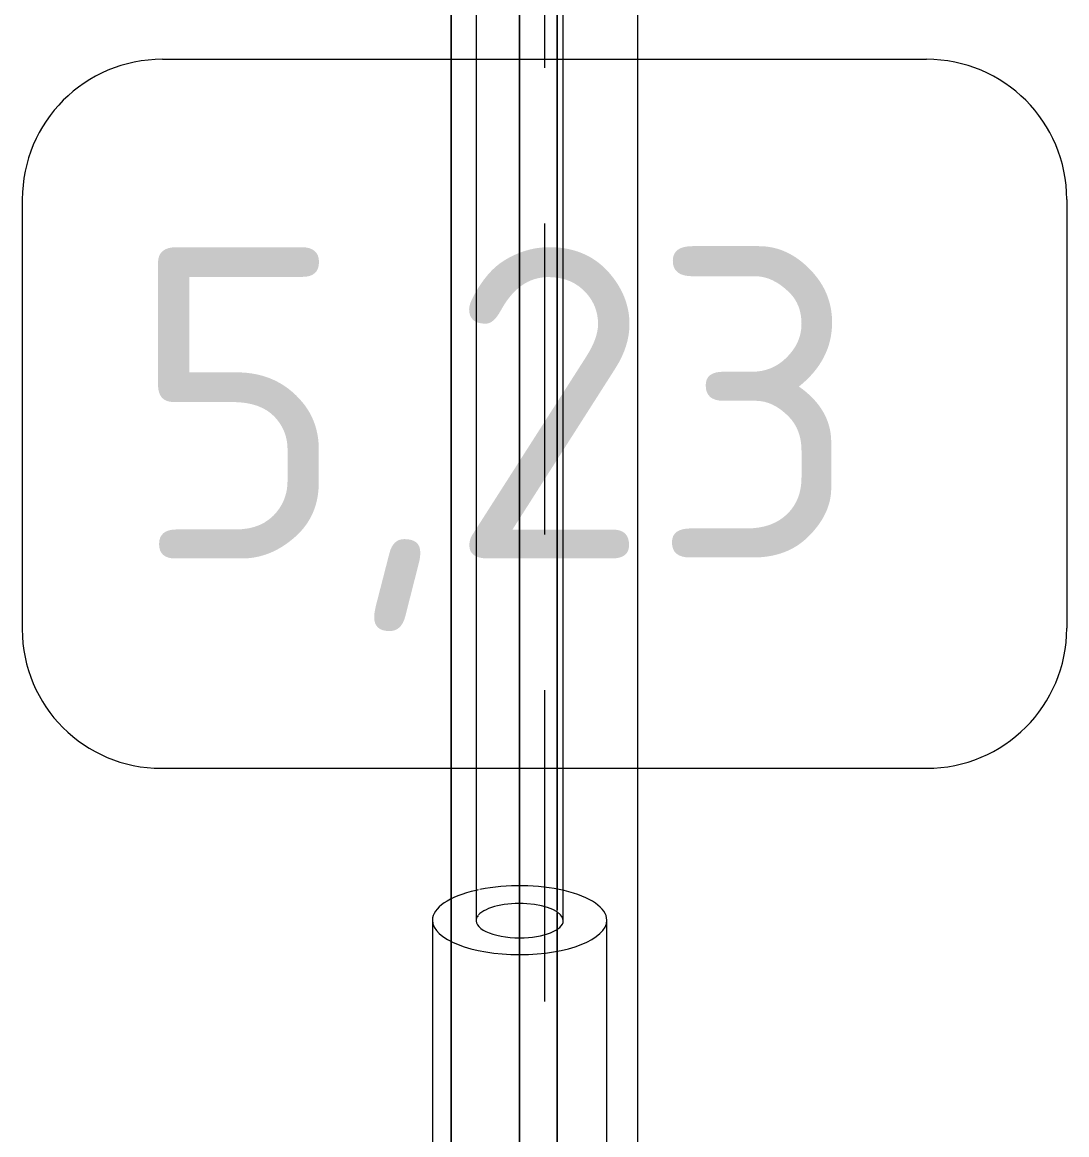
# Model space of a CAD drawing. Header units: millimetres. Extents: x 39486 to 115248, y -1987 to 27400.
# Drawn here: x 103490.1 to 103657.8, y 6639.9 to 6818.6 of the extents above; entities that cross this region are included whole.
import ezdxf

# ---------------------------------------------------------------- set-up
doc = ezdxf.new("R2010")
doc.units = ezdxf.units.MM
doc.linetypes.add('ADSK_Штрих_ш2 п1', pattern=[75, 50, -25])
doc.layers.add('0-1', color=7, linetype='Continuous', lineweight=9)
doc.layers.add('I-FURN-IDEN', color=7, linetype='Continuous', lineweight=9)
for name, color, linetype, lineweight, true_color in [('A-DETL-1', 9, 'ADSK_Штрих_ш2 п1', 9, 0x808080), ('I-FURN-10', 7, 'Continuous', 9, 0xf3f3f3), ('I-FURN-14', 7, 'Continuous', 9, 0xe0e0e0), ('I-FURN-20', 7, 'Continuous', 9, 0xd3d3d3), ('I-FURN-3', 7, 'Continuous', 9, 0xc0c0c0), ('I-FURN-7', 7, 'Continuous', 9, 0xe9e9e9), ('I-FURN-8', 7, 'Continuous', 9, 0xefefef)]:
    doc.layers.add(name, color=color, linetype=linetype, lineweight=lineweight, true_color=true_color)
doc.styles.add('GOST Common_2', font='GOST_Common.ttf', dxfattribs={"height": 50})

# ---------------------------------------------------------------- blocks, each defined once
blk = doc.blocks.new('Sports-Recreation_Goals-Nets_Unisport_Upward-Hinged-Practice-Basketball-Goall - 5_23-26432267-Развертка 2_19-2')
at = {"layer": '0-1'}
for p, q in [((-19306.41, 6841.22), (-19306.41, 6674.33)), ((-19292.41, 6674.33), (-19292.41, 6838.58)), ((-19313.41, 6674.41), (-19313.41, 6561.33)), ((-19285.41, 6561.33), (-19285.41, 6674.41))]:
    blk.add_line(p, q, dxfattribs=at)
at = {"layer": 'I-FURN-10'}
blk.add_line((-19299.41, 6676.98), (-19299.41, 6679.93), dxfattribs=at)
at = {"layer": 'I-FURN-14'}
for p, q in [((-19310.41, 6677.66), (-19310.41, 6911.33)), ((-19280.41, 6561.33), (-19280.41, 6911.33)), ((-19293.41, 6679.34), (-19293.41, 6838.58)), ((-19310.41, 6677.66), (-19310.41, 6576.35)), ((-19293.41, 6561.33), (-19293.41, 6675.63))]:
    blk.add_line(p, q, dxfattribs=at)
for centre, major_axis, start_param, end_param in [((-19299.41, 6674.41), (14, 0), 1.036091, 2.042909), ((-19299.41, 6674.41), (14, 0), 2.067406, 2.095086), ((-19299.41, 6674.33), (7, 0), 0, 2.803797), ((-19299.41, 6674.33), (7, 0), 2.831711, 2.945243)]:
    blk.add_ellipse(centre, major_axis=major_axis, ratio=0.394708, start_param=start_param, end_param=end_param, dxfattribs=at)
at = {"layer": 'I-FURN-20'}
for p, q in [((-19310.41, 6911.33), (-19310.41, 6677.66)), ((-19280.41, 6561.33), (-19280.41, 6911.33))]:
    blk.add_line(p, q, dxfattribs=at)
for centre, major_axis, start_param, end_param in [((-19299.41, 6674.41), (14, 0), 2.095086, 3.141593), ((-19299.41, 6674.41), (14, 0), 0, 1.036091), ((-19299.41, 6674.41), (14, 0), 3.141593, 4.712389), ((-19299.41, 6674.33), (7, 0), 2.945243, 4.712389), ((-19299.41, 6674.41), (14, 0), 4.712389, 6.283185), ((-19299.41, 6674.33), (7, 0), 4.712389, 6.283185)]:
    blk.add_ellipse(centre, major_axis=major_axis, ratio=0.394708, start_param=start_param, end_param=end_param, dxfattribs=at)
at = {"layer": 'I-FURN-7'}
for p, q in [((-19299.41, 6838.46), (-19299.41, 6679.93)), ((-19293.41, 6833.96), (-19293.41, 6679.34)), ((-19293.41, 6675.97), (-19293.41, 6679.34)), ((-19310.41, 6576.35), (-19310.41, 6677.66)), ((-19299.41, 6676.98), (-19299.41, 6561.33)), ((-19293.41, 6675.63), (-19293.41, 6561.33))]:
    blk.add_line(p, q, dxfattribs=at)
at = {"layer": 'I-FURN-8'}
for p, q in [((-19299.41, 6679.93), (-19299.41, 6833.96)), ((-19299.41, 6679.93), (-19299.41, 6676.98)), ((-19293.41, 6679.34), (-19293.41, 6675.97)), ((-19299.41, 6561.33), (-19299.41, 6676.98))]:
    blk.add_line(p, q, dxfattribs=at)
blk = doc.blocks.new('Марка_Мебель - В прямоуг_Balcon_Марка-25523697-Развертка 2_19-2')
at = {"layer": 'I-FURN-IDEN'}
for p, q in [((-19356.78, 6812.68), (-19234.05, 6812.68)), ((-19379.28, 6790.18), (-19379.28, 6721.14)), ((-19211.55, 6790.18), (-19211.55, 6721.3)), ((-19356.95, 6698.8), (-19234.05, 6698.8))]:
    blk.add_line(p, q, dxfattribs=at)
for centre, radius, start, end in [((-19356.78, 6790.18), 22.5, 90, 180), ((-19234.05, 6790.18), 22.5, 0, 90), ((-19356.95, 6721.14), 22.34, 180, 270), ((-19234.05, 6721.3), 22.5, 270, 0)]:
    blk.add_arc(centre, radius, start, end, dxfattribs=at)

msp = doc.modelspace()

# ---------------------------------------------------------------- linework, layer by layer
at = {"layer": 'A-DETL-1'}
msp.add_line((103573.97, 8811.33), (103573.97, 6411.33), dxfattribs=at)

# ---------------------------------------------------------------- block references
at = {"layer": 'I-FURN-3'}
msp.add_blockref('Sports-Recreation_Goals-Nets_Unisport_Upward-Hinged-Practice-Basketball-Goall - 5_23-26432267-Развертка 2_19-2', (122869.39, 0), dxfattribs=at)
at = {"layer": 'I-FURN-IDEN'}
msp.add_blockref('Марка_Мебель - В прямоуг_Balcon_Марка-25523697-Развертка 2_19-2', (122869.39, 0), dxfattribs=at)

# ---------------------------------------------------------------- texts
at = {"layer": 'I-FURN-IDEN', "insert": (103507.47, 6782.5), "char_height": 50, "width": 152.3206, "attachment_point": 1, "style": 'GOST Common_2'}
msp.add_mtext('5,23', dxfattribs=at)

doc.saveas('drawing.dxf')
